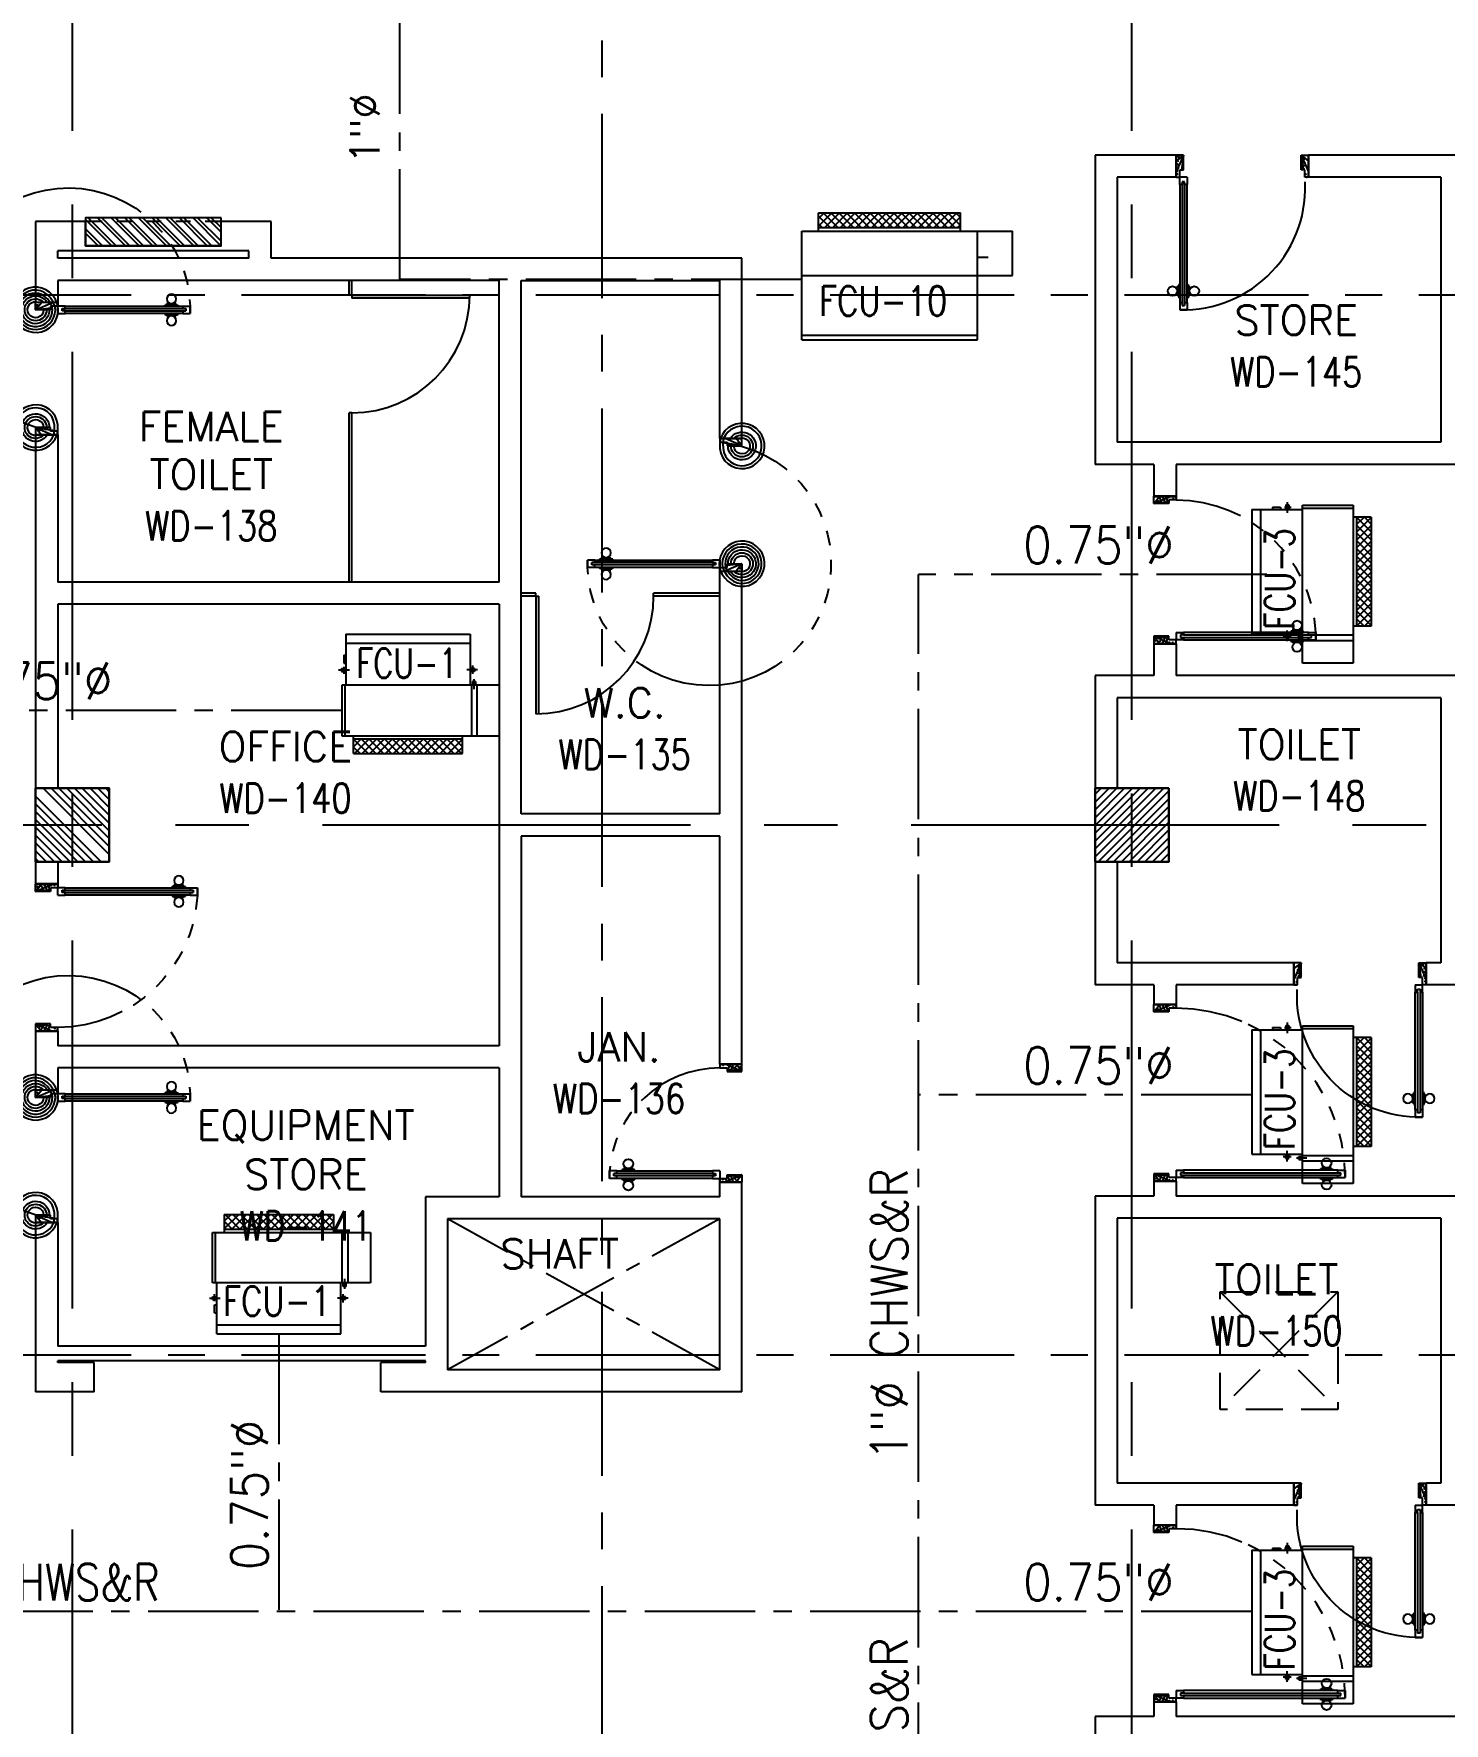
# Model space of a CAD drawing. Extents: x 417866242 to 417866469, y 43498047 to 43498124.
# Drawn here: x 417866443.7 to 417866453.28, y 43498091.91 to 43498103.38 of the extents above; entities that cross this region are included whole.
import ezdxf
from ezdxf.enums import TextEntityAlignment as Align

# ---------------------------------------------------------------- set-up
doc = ezdxf.new("R2010")
doc.units = 0
doc.header["$MEASUREMENT"] = 0
for name, pattern in [('CENTER', [2, 1.25, -0.25, 0.25, -0.25]), ('CENTER2', [1.125, 0.75, -0.125, 0.125, -0.125]), ('CENTERX2', [4, 2.5, -0.5, 0.5, -0.5]), ('HIDDEN', [0.375, 0.25, -0.125])]:
    doc.linetypes.add(name, pattern=pattern)
doc.layers.get('0').update_dxf_attribs({"linetype": 'CONTINUOUS'})
for name, color, linetype in [('AC-CH', 6, 'CENTER2'), ('AC-CHT', 2, 'CONTINUOUS'), ('AXES', 11, 'CENTERX2'), ('AXES1', 11, 'CENTER'), ('COL', 3, 'CONTINUOUS'), ('DOOR', 11, 'CONTINUOUS'), ('FCU', 6, 'CONTINUOUS'), ('FHC', 11, 'CONTINUOUS'), ('HAT', 11, 'CONTINUOUS'), ('M-TEXT', 2, 'CONTINUOUS'), ('PART', 11, 'CONTINUOUS'), ('RM-NAME', 11, 'CONTINUOUS'), ('RM-NO', 11, 'CONTINUOUS'), ('SHAFT', 11, 'CONTINUOUS'), ('WALL', 11, 'CONTINUOUS')]:
    doc.layers.add(name, color=color, linetype=linetype)
doc.styles.add('KHRS2', font='ROMANS.shx', dxfattribs={"height": 200})
doc.styles.add('ROMANS', font='ROMANS.shx', dxfattribs={"width": 0.6})

# ---------------------------------------------------------------- blocks, each defined once
blk = doc.blocks.new('DOOR90')
at = {"layer": 'DOOR', "color": 7, "linetype": 'ByBlock'}
for p, q in [((-150, 0), (0, 0)), ((-150, 0), (-150, -25)), ((0, -50), (-114, 0)), ((0, -50), (-40, 0)), ((0, -50), (0, 0)), ((-1000, -25), (-1050, -25)), ((-1050, -75), (-1050, -25)), ((-1050, -25), (-1050, -75)), ((-1000, -75), (-1050, -75)), ((-1000, -42), (-1020, -42)), ((-1020, -42), (-1020, -58)), ((-1000, -58), (-1020, -58)), ((-1000, -25), (-1000, -42)), ((-1000, -58), (-1000, -75)), ((-878, -18), (-968, -18)), ((-968, -25), (-968, -18)), ((-968, -75), (-968, -82)), ((-878, -82), (-968, -82)), ((-955, -9), (-890, -9)), ((-955, -18), (-955, -9)), ((-955, -18), (-890, -18)), ((-955, -82), (-890, -82)), ((-955, -82), (-955, -91)), ((-955, -91), (-890, -91)), ((-890, -18), (-890, -9)), ((-890, -82), (-890, -91)), ((-878, -25), (-878, -18)), ((-878, -75), (-878, -82)), ((-200, -25), (-150, -25)), ((-200, -42), (-200, -25)), ((-180, -42), (-200, -42)), ((-200, -58), (-180, -58)), ((-200, -75), (-200, -58)), ((-150, -75), (-200, -75)), ((-180, -58), (-180, -42)), ((-150, -25), (-100, -25)), ((-150, -75), (-150, -25)), ((-100, -25), (-100, -50)), ((0, -50), (-100, -37)), ((-100, -50), (0, -50)), ((-150, -875), (-100, -875)), ((-150, -900), (-150, -875)), ((-150, -900), (0, -900)), ((0, -900), (-150, -900)), ((0, -850), (-114, -900)), ((-100, -875), (-100, -850)), ((0, -850), (-100, -863)), ((-100, -850), (0, -850)), ((0, -850), (-40, -900)), ((0, -850), (0, -900))]:
    blk.add_line(p, q, dxfattribs=at)
at = {"layer": 'DOOR', "linetype": 'ByBlock'}
for p, q in [((-200, -25), (-1000, -25)), ((-200, -42), (-1000, -42)), ((-200, -58), (-1000, -58)), ((-1000, -75), (-200, -75))]:
    blk.add_line(p, q, dxfattribs=at)
at = {"layer": 'DOOR', "color": 7, "linetype": 'ByBlock'}
for centre in [(-923, 24), (-923, -124)]:
    blk.add_circle(centre, 32.4, dxfattribs=at)
for centre, radius, start, end in [((0, -50), 154, 161.1053, 166.2858), ((0, -50), 94.4, 148.0182, 180), ((0, -50), 134, 158.1598, 169.28), ((0, -50), 114, 154.0838, 167.3774), ((0, -50), 74.4, 137.7764, 180), ((0, -50), 54.4, 113.2074, 180), ((0, -50), 34.4, 90, 180), ((0, -50), 14.4, 90, 180), ((0, -850), 154, 193.7142, 198.8947), ((0, -850), 134, 190.72, 201.8402), ((0, -850), 94.4, 180, 211.9818), ((0, -850), 74.4, 180, 222.2236), ((0, -850), 54.4, 180, 246.7926), ((0, -850), 34.4, 180, 270), ((0, -850), 14.4, 180, 270)]:
    blk.add_arc(centre, radius, start, end, dxfattribs=at)
at = {"layer": 'DOOR', "linetype": 'HIDDEN', "ltscale": 0.5}
blk.add_arc((-222, -50), 828, 178.2701, 275.003, dxfattribs=at)
blk = doc.blocks.new('DOOR-10')
at = {"layer": 'DOOR', "color": 0, "linetype": 'ByBlock'}
for p, q in [((-26, 1100), (-76, 1100)), ((-76, 1100), (-26, 1100)), ((-76, 1050), (-76, 1100)), ((-59, 1050), (-76, 1050)), ((-43, 1070), (-59, 1070)), ((-59, 1050), (-59, 1070)), ((-43, 1050), (-43, 1070)), ((-26, 1050), (-43, 1050)), ((-26, 1050), (-26, 1100)), ((-83, 1005), (-92, 1005)), ((-92, 1005), (-92, 940)), ((-83, 940), (-92, 940)), ((-76, 1018), (-83, 1018)), ((-83, 928), (-83, 1018)), ((-83, 1005), (-83, 940)), ((-76, 928), (-83, 928)), ((-26, 1018), (-18, 1018)), ((-26, 928), (-18, 928)), ((-18, 928), (-18, 1018)), ((-18, 1005), (-9, 1005)), ((-18, 1005), (-18, 940)), ((-18, 940), (-9, 940)), ((-9, 1005), (-9, 940)), ((-1001, 0), (-1001, 150)), ((-1001, 150), (-976, 150)), ((-1001, 150), (-1001, 0)), ((-976, 150), (-976, 100)), ((-76, 200), (-59, 200)), ((-76, 150), (-76, 200)), ((-76, 150), (-26, 150)), ((-59, 200), (-59, 180)), ((-59, 180), (-43, 180)), ((-43, 200), (-26, 200)), ((-43, 180), (-43, 200)), ((-26, 200), (-26, 150)), ((-1, 150), (-26, 150)), ((-26, 150), (-26, 100)), ((-951, 0), (-1001, 0)), ((-976, 100), (-951, 100)), ((-951, 100), (-951, 0)), ((-51, 100), (-51, 0)), ((-26, 100), (-51, 100)), ((-51, 0), (-1, 0))]:
    blk.add_line(p, q, dxfattribs=at)
at = {"layer": 'DOOR', "linetype": 'ByBlock'}
for p, q in [((-76, 1050), (-76, 200)), ((-59, 200), (-59, 1050)), ((-43, 200), (-43, 1050)), ((-26, 200), (-26, 1050))]:
    blk.add_line(p, q, dxfattribs=at)
at = {"layer": 'DOOR', "color": 9, "linetype": 'ByBlock'}
for p, q in [((-1, 0), (-1, 150)), ((-951, 0), (-1001, 114)), ((-951, 0), (-1001, 40)), ((-951, 0), (-964, 100)), ((-51, 0), (-1, 114)), ((-51, 0), (-37, 100)), ((-51, 0), (-1, 40))]:
    blk.add_line(p, q, dxfattribs=at)
at = {"layer": 'DOOR', "color": 0, "linetype": 'ByBlock'}
for centre in [(-124, 973), (23, 973)]:
    blk.add_circle(centre, 32.4, dxfattribs=at)
at = {"layer": 'DOOR', "linetype": 'HIDDEN', "ltscale": 0.5}
blk.add_arc((-23, 149), 952, 93.1482, 179.9482, dxfattribs=at)
at = {"layer": 'DOOR', "color": 9, "linetype": 'ByBlock'}
for centre, radius, start, end in [((-951, 0), 154, 103.7142, 108.8947), ((-951, 0), 134, 100.72, 111.8402), ((-51, 0), 134, 68.1598, 79.28), ((-51, 0), 154, 71.1053, 76.2858), ((-951, 0), 94.4, 90, 121.9818), ((-951, 0), 74.4, 90, 132.2236), ((-951, 0), 54.4, 90, 156.7926), ((-951, 0), 34.4, 90, 180), ((-951, 0), 14.4, 90, 180), ((-51, 0), 94.4, 58.0182, 90), ((-51, 0), 74.4, 47.7764, 90), ((-51, 0), 54.4, 23.2074, 90), ((-51, 0), 34.4, 0, 90), ((-51, 0), 14.4, 0, 90), ((-51, 0), 114, 64.0838, 77.3774)]:
    blk.add_arc(centre, radius, start, end, dxfattribs=at)
blk = doc.blocks.new('*X92')
at = {"color": 0}
for p, q in [((245929, 162720), (246399, 163190)), ((245929, 162773), (246345, 163190)), ((245929, 162826), (246292, 163190)), ((245929, 162879), (246239, 163190)), ((245929, 162932), (246186, 163190)), ((245929, 162985), (246133, 163190)), ((245929, 163038), (246080, 163190)), ((245929, 163091), (246027, 163190)), ((245929, 163144), (245974, 163190)), ((245952, 162690), (246429, 163167)), ((246005, 162690), (246429, 163114)), ((246058, 162690), (246429, 163061)), ((246111, 162690), (246429, 163008)), ((246164, 162690), (246429, 162955)), ((246217, 162690), (246429, 162902)), ((246270, 162690), (246429, 162849)), ((246323, 162690), (246429, 162796)), ((246376, 162690), (246429, 162742))]:
    blk.add_line(p, q, dxfattribs=at)
blk = doc.blocks.new('COL50')
at = {"layer": 'COL'}
blk.add_lwpolyline([(-250, 250), (-250, -250), (250, -250), (250, 250)], close=True, dxfattribs=at)
blk = doc.blocks.new('DOOR100')
at = {"layer": 'DOOR', "color": 7, "linetype": 'ByBlock'}
for p, q in [((-75, 1250), (-75, 1300)), ((-75, 1300), (-25, 1300)), ((-25, 1300), (-75, 1300)), ((-58, 1250), (-58, 1270)), ((-42, 1270), (-58, 1270)), ((-42, 1250), (-42, 1270)), ((-25, 1250), (-25, 1300)), ((-91, 1205), (-91, 1140)), ((-82, 1205), (-91, 1205)), ((-82, 1128), (-82, 1218)), ((-75, 1218), (-82, 1218)), ((-82, 1205), (-82, 1140)), ((-58, 1250), (-75, 1250)), ((-25, 1250), (-42, 1250)), ((-25, 1218), (-18, 1218)), ((-18, 1128), (-18, 1218)), ((-18, 1205), (-18, 1140)), ((-18, 1205), (-9, 1205)), ((-9, 1205), (-9, 1140)), ((-82, 1140), (-91, 1140)), ((-75, 1128), (-82, 1128)), ((-25, 1128), (-18, 1128)), ((-18, 1140), (-9, 1140)), ((-1200, 0), (-1200, 150)), ((-1200, 150), (-1175, 150)), ((-1200, 150), (-1200, 0)), ((-1175, 150), (-1175, 100)), ((-75, 200), (-58, 200)), ((-75, 150), (-75, 200)), ((-75, 150), (-25, 150)), ((-58, 200), (-58, 180)), ((-58, 180), (-42, 180)), ((-42, 200), (-25, 200)), ((-42, 180), (-42, 200)), ((-25, 200), (-25, 150)), ((0, 150), (-25, 150)), ((-25, 150), (-25, 100)), ((0, 0), (0, 150)), ((0, 150), (0, 0)), ((-1150, 0), (-1200, 114)), ((-1150, 0), (-1200, 40)), ((-1150, 0), (-1200, 0)), ((-1175, 100), (-1150, 100)), ((-1150, 0), (-1163, 100)), ((-1150, 100), (-1150, 0)), ((-50, 0), (0, 114)), ((-50, 100), (-50, 0)), ((-50, 0), (-37, 100)), ((-25, 100), (-50, 100)), ((-50, 0), (0, 40)), ((-50, 0), (0, 0))]:
    blk.add_line(p, q, dxfattribs=at)
at = {"layer": 'DOOR', "linetype": 'ByBlock'}
for p, q in [((-75, 1250), (-75, 200)), ((-58, 200), (-58, 1250)), ((-42, 200), (-42, 1250)), ((-25, 200), (-25, 1250))]:
    blk.add_line(p, q, dxfattribs=at)
at = {"layer": 'DOOR', "color": 7, "linetype": 'ByBlock'}
for centre in [(-124, 1173), (24, 1173)]:
    blk.add_circle(centre, 32.4, dxfattribs=at)
at = {"layer": 'DOOR', "linetype": 'HIDDEN', "ltscale": 0.5}
blk.add_arc((-25, 150), 1150, 90, 180, dxfattribs=at)
at = {"layer": 'DOOR', "color": 7, "linetype": 'ByBlock'}
for centre, radius, start, end in [((-1150, 0), 154, 103.7142, 108.8947), ((-1150, 0), 134, 100.72, 111.8402), ((-50, 0), 134, 68.1598, 79.28), ((-50, 0), 154, 71.1053, 76.2858), ((-1150, 0), 94.4, 90, 121.9818), ((-1150, 0), 74.4, 90, 132.2236), ((-1150, 0), 54.4, 90, 156.7926), ((-1150, 0), 34.4, 90, 180), ((-1150, 0), 14.4, 90, 180), ((-50, 0), 94.4, 58.0182, 90), ((-50, 0), 74.4, 47.7764, 90), ((-50, 0), 54.4, 23.2074, 90), ((-50, 0), 34.4, 0, 90), ((-50, 0), 14.4, 0, 90), ((-50, 0), 114, 64.0838, 77.3774)]:
    blk.add_arc(centre, radius, start, end, dxfattribs=at)
blk = doc.blocks.new('*X90')
at = {"color": 0}
for p, q in [((235129, 162738), (235580, 163190)), ((235129, 162792), (235527, 163190)), ((235129, 162845), (235474, 163190)), ((235129, 162898), (235421, 163190)), ((235129, 162951), (235368, 163190)), ((235129, 163004), (235315, 163190)), ((235129, 163057), (235262, 163190)), ((235129, 163110), (235209, 163190)), ((235129, 163163), (235156, 163190)), ((235186, 162690), (235629, 163132)), ((235239, 162690), (235629, 163079)), ((235292, 162690), (235629, 163026)), ((235345, 162690), (235629, 162973)), ((235398, 162690), (235629, 162920)), ((235451, 162690), (235629, 162867)), ((235504, 162690), (235629, 162814)), ((235557, 162690), (235629, 162761)), ((235610, 162690), (235629, 162708))]:
    blk.add_line(p, q, dxfattribs=at)
blk = doc.blocks.new('DOOR80')
at = {"layer": 'DOOR', "color": 7, "linetype": 'ByBlock'}
for p, q in [((-150, 800), (0, 800)), ((-150, 800), (-150, 775)), ((0, 800), (-150, 800)), ((-150, 775), (-100, 775)), ((0, 750), (-114, 800)), ((-100, 775), (-100, 750)), ((0, 750), (-100, 763)), ((-100, 750), (0, 750)), ((0, 750), (-40, 800)), ((0, 750), (0, 800)), ((-850, 75), (-900, 75)), ((-900, 75), (-900, 25)), ((-900, 25), (-900, 75)), ((-850, 25), (-900, 25)), ((-850, 58), (-870, 58)), ((-870, 42), (-870, 58)), ((-850, 42), (-870, 42)), ((-850, 58), (-850, 75)), ((-850, 25), (-850, 42)), ((-727, 82), (-817, 82)), ((-817, 75), (-817, 82)), ((-817, 25), (-817, 18)), ((-727, 18), (-817, 18)), ((-805, 91), (-740, 91)), ((-805, 82), (-805, 91)), ((-805, 82), (-740, 82)), ((-805, 18), (-740, 18)), ((-805, 18), (-805, 9)), ((-805, 9), (-740, 9)), ((-740, 82), (-740, 91)), ((-740, 18), (-740, 9)), ((-727, 75), (-727, 82)), ((-727, 25), (-727, 18)), ((-150, 75), (-200, 75)), ((-200, 75), (-200, 58)), ((-200, 58), (-180, 58)), ((-180, 42), (-200, 42)), ((-200, 42), (-200, 25)), ((-200, 25), (-150, 25)), ((-180, 58), (-180, 42)), ((-150, 75), (-150, 25)), ((-150, 25), (-100, 25)), ((-150, 0), (-150, 25)), ((0, 0), (-150, 0)), ((0, 50), (-114, 0)), ((-100, 25), (-100, 50)), ((0, 50), (-100, 37)), ((-100, 50), (0, 50)), ((0, 50), (-40, 0)), ((0, 50), (0, 0))]:
    blk.add_line(p, q, dxfattribs=at)
at = {"layer": 'DOOR', "linetype": 'ByBlock'}
for p, q in [((-850, 75), (-200, 75)), ((-200, 58), (-850, 58)), ((-200, 42), (-850, 42)), ((-200, 25), (-850, 25))]:
    blk.add_line(p, q, dxfattribs=at)
at = {"layer": 'DOOR', "color": 7, "linetype": 'ByBlock'}
for centre in [(-772, 124), (-772, -24)]:
    blk.add_circle(centre, 32.4, dxfattribs=at)
at = {"layer": 'DOOR', "linetype": 'HIDDEN', "ltscale": 0.5}
blk.add_arc((-149, 23), 752, 90.0695, 176.0204, dxfattribs=at)
at = {"layer": 'DOOR', "color": 7, "linetype": 'ByBlock'}
for centre, radius, start, end in [((0, 750), 154, 161.1053, 166.2858), ((0, 750), 134, 158.1598, 169.28), ((0, 750), 94.4, 148.0182, 180), ((0, 750), 74.4, 137.7764, 180), ((0, 750), 54.4, 113.2074, 180), ((0, 750), 34.4, 90, 180), ((0, 750), 14.4, 90, 180), ((0, 50), 154, 193.7142, 198.8947), ((0, 50), 134, 190.72, 201.8402), ((0, 50), 114, 192.6226, 205.9162), ((0, 50), 94.4, 180, 211.9818), ((0, 50), 74.4, 180, 222.2236), ((0, 50), 54.4, 180, 246.7926), ((0, 50), 34.4, 180, 270), ((0, 50), 14.4, 180, 270)]:
    blk.add_arc(centre, radius, start, end, dxfattribs=at)
blk = doc.blocks.new('*X31')
at = {"color": 0}
for p, q in [((-750, 2538), (-672, 2616)), ((-750, 2591), (-725, 2616)), ((-660, 2516), (-750, 2606)), ((-713, 2516), (-750, 2553)), ((-719, 2516), (-619, 2616)), ((-607, 2516), (-707, 2616)), ((-666, 2516), (-566, 2616)), ((-554, 2516), (-654, 2616)), ((-613, 2516), (-513, 2616)), ((-501, 2516), (-601, 2616)), ((-560, 2516), (-460, 2616)), ((-448, 2516), (-548, 2616)), ((-507, 2516), (-407, 2616)), ((-394, 2516), (-494, 2616)), ((-454, 2516), (-354, 2616)), ((-341, 2516), (-441, 2616)), ((-401, 2516), (-301, 2616)), ((-288, 2516), (-388, 2616)), ((-348, 2516), (-248, 2616)), ((-235, 2516), (-335, 2616)), ((-295, 2516), (-195, 2616)), ((-182, 2516), (-282, 2616)), ((-242, 2516), (-142, 2616)), ((-129, 2516), (-229, 2616)), ((-189, 2516), (-89, 2616)), ((-76, 2516), (-176, 2616)), ((-136, 2516), (-36, 2616)), ((-23, 2516), (-123, 2616)), ((-83, 2516), (17, 2616)), ((30, 2516), (-70, 2616)), ((-30, 2516), (70, 2616)), ((83, 2516), (-17, 2616)), ((23, 2516), (123, 2616)), ((136, 2516), (36, 2616)), ((76, 2516), (176, 2616)), ((189, 2516), (89, 2616)), ((129, 2516), (215, 2601)), ((215, 2543), (142, 2616)), ((182, 2516), (215, 2548)), ((215, 2596), (195, 2616))]:
    blk.add_line(p, q, dxfattribs=at)
blk = doc.blocks.new('WAP16')
at = {"color": 6}
for p, q in [((-597, 0), (-597, -737)), ((-597, 0), (597, 0)), ((597, 0), (597, -737)), ((-597, -437), (597, -437)), ((-597, -737), (597, -737))]:
    blk.add_line(p, q, dxfattribs=at)
at = {"color": 3}
for p, q in [((-597, -32), (597, -32)), ((597, -437), (835, -437)), ((835, -437), (835, -737)), ((597, -562), (670, -562)), ((-482, -737), (-482, -862)), ((-482, -762), (482, -762)), ((482, -737), (482, -862)), ((597, -737), (835, -737)), ((-482, -862), (482, -862))]:
    blk.add_line(p, q, dxfattribs=at)
at = {"color": 11}
blk.add_blockref('*X31', (268, -3378), dxfattribs=at)
blk = doc.blocks.new('*X29')
at = {"color": 0}
for p, q in [((16890, -2467), (16943, -2414)), ((16890, -2520), (16990, -2420)), ((16990, -2565), (16890, -2465)), ((16890, -2573), (16990, -2473)), ((16990, -2619), (16890, -2519)), ((16990, -2512), (16892, -2414)), ((16990, -2459), (16945, -2414)), ((16890, -2626), (16990, -2526)), ((16990, -2672), (16890, -2572)), ((16890, -2679), (16990, -2579)), ((16990, -2725), (16890, -2625)), ((16890, -2732), (16990, -2632)), ((16990, -2778), (16890, -2678)), ((16890, -2785), (16990, -2685)), ((16990, -2831), (16890, -2731)), ((16890, -2838), (16990, -2738)), ((16990, -2884), (16890, -2784)), ((16890, -2891), (16990, -2791)), ((16990, -2937), (16890, -2837)), ((16890, -2944), (16990, -2844)), ((16990, -2990), (16890, -2890)), ((16890, -2997), (16990, -2897)), ((16990, -3043), (16890, -2943)), ((16890, -3050), (16990, -2950)), ((16990, -3096), (16890, -2996)), ((16890, -3103), (16990, -3003)), ((16990, -3149), (16890, -3049)), ((16892, -3155), (16990, -3056)), ((16944, -3155), (16890, -3102)), ((16945, -3155), (16990, -3109))]:
    blk.add_line(p, q, dxfattribs=at)
blk = doc.blocks.new('WHE06')
at = {"color": 3}
for p, q in [((689, 622), (346, 622)), ((346, 622), (346, 469)), ((689, 469), (689, 622)), ((242, 472), (242, 399)), ((60, -422), (60, 422)), ((212, 437), (269, 437)), ((232, 452), (232, 422)), ((232, 452), (252, 452)), ((252, 452), (252, 422)), ((305, 448), (373, 448)), ((321, 458), (321, 438)), ((321, 458), (346, 458)), ((321, 438), (346, 438)), ((346, 430), (689, 430)), ((811, 371), (689, 371)), ((711, -371), (711, 371)), ((811, -371), (811, 371)), ((142, -437), (142, -422)), ((142, -437), (197, -437)), ((197, -437), (197, -422)), ((221, -437), (269, -437)), ((232, -452), (232, -422)), ((232, -452), (252, -452)), ((242, -472), (242, -399)), ((252, -452), (252, -422)), ((346, -430), (689, -430)), ((811, -371), (689, -371))]:
    blk.add_line(p, q, dxfattribs=at)
at = {"color": 6}
for p, q in [((346, 469), (346, -451)), ((689, 469), (346, 469)), ((689, -451), (689, 469)), ((0, -422), (0, 422)), ((0, 422), (346, 422)), ((0, -422), (346, -422)), ((346, -451), (689, -451))]:
    blk.add_line(p, q, dxfattribs=at)
at = {"color": 11}
blk.add_blockref('*X29', (-16179, 2784), dxfattribs=at)
blk = doc.blocks.new('*X112')
at = {"color": 0}
for p, q in [((16890, -2467), (16943, -2414)), ((16890, -2520), (16990, -2420)), ((16990, -2565), (16890, -2465)), ((16890, -2573), (16990, -2473)), ((16990, -2619), (16890, -2519)), ((16990, -2512), (16892, -2414)), ((16990, -2459), (16945, -2414)), ((16890, -2626), (16990, -2526)), ((16990, -2672), (16890, -2572)), ((16890, -2679), (16990, -2579)), ((16990, -2725), (16890, -2625)), ((16890, -2732), (16990, -2632)), ((16990, -2778), (16890, -2678)), ((16890, -2785), (16990, -2685)), ((16990, -2831), (16890, -2731)), ((16890, -2838), (16990, -2738)), ((16990, -2884), (16890, -2784)), ((16890, -2891), (16990, -2791)), ((16990, -2937), (16890, -2837)), ((16890, -2944), (16990, -2844)), ((16990, -2990), (16890, -2890)), ((16890, -2997), (16990, -2897)), ((16990, -3043), (16890, -2943)), ((16890, -3050), (16990, -2950)), ((16990, -3096), (16890, -2996)), ((16890, -3103), (16990, -3003)), ((16990, -3149), (16890, -3049)), ((16892, -3155), (16990, -3056)), ((16944, -3155), (16890, -3102)), ((16945, -3155), (16990, -3109))]:
    blk.add_line(p, q, dxfattribs=at)
blk = doc.blocks.new('RM1')
at = {"layer": 'RM-NAME', "style": 'ROMANS'}
for tag, p in [('ROOMNAME1', (0, 324)), ('ROOMNAME2', (0, 0))]:
    blk.add_attdef(tag, text='', height=200, dxfattribs=at).set_placement(p, align=Align.MIDDLE)

msp = doc.modelspace()

# ---------------------------------------------------------------- hatches: boundary and pattern name
at = {"layer": 'FHC', "linetype": 'ByBlock', "ltscale": 0.3}
h = msp.add_hatch(dxfattribs=at)
h.set_pattern_fill('ANSI32', color=11, scale=0.175, style=0)
h.set_pattern_definition([(135, (417866677.1672, 43498070.89278), (0.046403883, 0.046403883), []), (135, (417866677.13626, 43498070.89278), (0.046403883, 0.046403883), [])])
h.paths.add_polyline_path([(417866444.051, 43498101.944), (417866444.051, 43498102.134), (417866444.971, 43498102.134), (417866444.971, 43498101.944)])
h.paths.add_polyline_path([(417866445.184, 43498101.523), (417866445.184, 43498101.943), (417866444.921, 43498101.943), (417866444.921, 43498101.523)], flags=9)

# ---------------------------------------------------------------- linework, layer by layer
at = {"layer": 'AC-CH'}
for p, q in [((417866446.185, 43498101.714), (417866446.185, 43498103.759)), ((417866448.917, 43498101.714), (417866446.185, 43498101.714)), ((417866452.079, 43498099.711), (417866449.711, 43498099.711)), ((417866449.711, 43498085.673), (417866449.711, 43498099.711)), ((417866445.791, 43498098.788), (417866441.889, 43498098.788)), ((417866451.975, 43498096.176), (417866449.711, 43498096.176)), ((417866445.364, 43498094.553), (417866445.364, 43498092.666)), ((417866451.975, 43498092.666), (417866441.889, 43498092.666))]:
    msp.add_line(p, q, dxfattribs=at)
at = {"layer": 'AXES'}
for p, q in [((417866443.961, 43498046.724), (417866443.961, 43498123.537)), ((417866451.161, 43498046.724), (417866451.161, 43498123.537)), ((417866468.161, 43498098.009), (417866400.121, 43498098.009))]:
    msp.add_line(p, q, dxfattribs=at)
at = {"layer": 'AXES1'}
for p, q in [((417866447.561, 43498053.589), (417866447.561, 43498112.409)), ((417866458.361, 43498101.609), (417866400.121, 43498101.609)), ((417866458.361, 43498094.409), (417866400.121, 43498094.409))]:
    msp.add_line(p, q, dxfattribs=at)
at = {"layer": 'FCU', "color": 6}
for p, q in [((417866451.975, 43498100.153), (417866451.975, 43498099.308)), ((417866451.975, 43498100.153), (417866452.321, 43498100.153)), ((417866452.321, 43498099.261), (417866452.321, 43498100.181)), ((417866452.321, 43498100.181), (417866452.664, 43498100.181)), ((417866452.664, 43498100.181), (417866452.664, 43498099.261)), ((417866451.975, 43498099.308), (417866452.321, 43498099.308)), ((417866452.664, 43498099.261), (417866452.321, 43498099.261)), ((417866451.975, 43498096.618), (417866451.975, 43498095.773)), ((417866451.975, 43498096.618), (417866452.321, 43498096.618)), ((417866452.321, 43498095.726), (417866452.321, 43498096.646)), ((417866452.321, 43498096.646), (417866452.664, 43498096.646)), ((417866452.664, 43498096.646), (417866452.664, 43498095.726)), ((417866451.975, 43498095.773), (417866452.321, 43498095.773)), ((417866452.664, 43498095.726), (417866452.321, 43498095.726)), ((417866451.975, 43498093.083), (417866451.975, 43498092.238)), ((417866451.975, 43498093.083), (417866452.321, 43498093.083)), ((417866452.321, 43498092.191), (417866452.321, 43498093.111)), ((417866452.321, 43498093.111), (417866452.664, 43498093.111)), ((417866452.664, 43498093.111), (417866452.664, 43498092.191)), ((417866451.975, 43498092.238), (417866452.321, 43498092.238)), ((417866452.664, 43498092.191), (417866452.321, 43498092.191))]:
    msp.add_line(p, q, dxfattribs=at)
at = {"layer": 'FCU', "color": 3}
for p, q in [((417866452.036, 43498100.153), (417866452.036, 43498099.308)), ((417866452.117, 43498100.168), (417866452.117, 43498100.153)), ((417866452.117, 43498100.168), (417866452.172, 43498100.168)), ((417866452.172, 43498100.168), (417866452.172, 43498100.153)), ((417866452.197, 43498100.168), (417866452.244, 43498100.168)), ((417866452.207, 43498100.183), (417866452.227, 43498100.183)), ((417866452.207, 43498100.183), (417866452.207, 43498100.153)), ((417866452.217, 43498100.203), (417866452.217, 43498100.13)), ((417866452.227, 43498100.183), (417866452.227, 43498100.153)), ((417866452.321, 43498100.161), (417866452.664, 43498100.161)), ((417866452.787, 43498100.101), (417866452.664, 43498100.101)), ((417866452.687, 43498100.101), (417866452.687, 43498099.36)), ((417866452.787, 43498100.101), (417866452.787, 43498099.36)), ((417866452.217, 43498099.258), (417866452.217, 43498099.331)), ((417866452.787, 43498099.36), (417866452.664, 43498099.36)), ((417866452.188, 43498099.293), (417866452.244, 43498099.293)), ((417866452.207, 43498099.278), (417866452.207, 43498099.308)), ((417866452.207, 43498099.278), (417866452.227, 43498099.278)), ((417866452.227, 43498099.278), (417866452.227, 43498099.308)), ((417866452.28, 43498099.283), (417866452.349, 43498099.283)), ((417866452.296, 43498099.273), (417866452.296, 43498099.293)), ((417866452.296, 43498099.293), (417866452.321, 43498099.293)), ((417866452.296, 43498099.273), (417866452.321, 43498099.273)), ((417866452.321, 43498099.3), (417866452.664, 43498099.3)), ((417866452.321, 43498099.109), (417866452.321, 43498099.261)), ((417866452.664, 43498099.261), (417866452.664, 43498099.109)), ((417866452.664, 43498099.109), (417866452.321, 43498099.109)), ((417866452.036, 43498096.618), (417866452.036, 43498095.773)), ((417866452.117, 43498096.633), (417866452.117, 43498096.618)), ((417866452.117, 43498096.633), (417866452.172, 43498096.633)), ((417866452.172, 43498096.633), (417866452.172, 43498096.618)), ((417866452.197, 43498096.633), (417866452.244, 43498096.633)), ((417866452.207, 43498096.648), (417866452.227, 43498096.648)), ((417866452.207, 43498096.648), (417866452.207, 43498096.618)), ((417866452.217, 43498096.668), (417866452.217, 43498096.595)), ((417866452.227, 43498096.648), (417866452.227, 43498096.618)), ((417866452.321, 43498096.626), (417866452.664, 43498096.626)), ((417866452.787, 43498096.566), (417866452.664, 43498096.566)), ((417866452.687, 43498096.566), (417866452.687, 43498095.825)), ((417866452.787, 43498096.566), (417866452.787, 43498095.825)), ((417866452.207, 43498095.743), (417866452.207, 43498095.773)), ((417866452.217, 43498095.723), (417866452.217, 43498095.796)), ((417866452.227, 43498095.743), (417866452.227, 43498095.773)), ((417866452.787, 43498095.825), (417866452.664, 43498095.825)), ((417866452.188, 43498095.758), (417866452.244, 43498095.758)), ((417866452.207, 43498095.743), (417866452.227, 43498095.743)), ((417866452.28, 43498095.748), (417866452.349, 43498095.748)), ((417866452.296, 43498095.738), (417866452.296, 43498095.758)), ((417866452.296, 43498095.758), (417866452.321, 43498095.758)), ((417866452.296, 43498095.738), (417866452.321, 43498095.738)), ((417866452.321, 43498095.765), (417866452.664, 43498095.765)), ((417866452.321, 43498095.574), (417866452.321, 43498095.726)), ((417866452.664, 43498095.726), (417866452.664, 43498095.574)), ((417866452.664, 43498095.574), (417866452.321, 43498095.574)), ((417866452.217, 43498093.133), (417866452.217, 43498093.06)), ((417866452.036, 43498093.083), (417866452.036, 43498092.238)), ((417866452.117, 43498093.098), (417866452.117, 43498093.083)), ((417866452.117, 43498093.098), (417866452.172, 43498093.098)), ((417866452.172, 43498093.098), (417866452.172, 43498093.083)), ((417866452.197, 43498093.098), (417866452.244, 43498093.098)), ((417866452.207, 43498093.113), (417866452.227, 43498093.113)), ((417866452.207, 43498093.113), (417866452.207, 43498093.083)), ((417866452.227, 43498093.113), (417866452.227, 43498093.083)), ((417866452.321, 43498093.091), (417866452.664, 43498093.091)), ((417866452.787, 43498093.031), (417866452.664, 43498093.031)), ((417866452.687, 43498093.031), (417866452.687, 43498092.29)), ((417866452.787, 43498093.031), (417866452.787, 43498092.29)), ((417866452.188, 43498092.223), (417866452.244, 43498092.223)), ((417866452.207, 43498092.208), (417866452.207, 43498092.238)), ((417866452.217, 43498092.188), (417866452.217, 43498092.261)), ((417866452.227, 43498092.208), (417866452.227, 43498092.238)), ((417866452.28, 43498092.213), (417866452.349, 43498092.213)), ((417866452.296, 43498092.203), (417866452.296, 43498092.223)), ((417866452.296, 43498092.223), (417866452.321, 43498092.223)), ((417866452.321, 43498092.23), (417866452.664, 43498092.23)), ((417866452.787, 43498092.29), (417866452.664, 43498092.29)), ((417866452.207, 43498092.208), (417866452.227, 43498092.208)), ((417866452.296, 43498092.203), (417866452.321, 43498092.203)), ((417866452.321, 43498092.039), (417866452.321, 43498092.191)), ((417866452.664, 43498092.191), (417866452.664, 43498092.039)), ((417866452.664, 43498092.039), (417866452.321, 43498092.039))]:
    msp.add_line(p, q, dxfattribs=at)
at = {"layer": 'FHC', "linetype": 'ByBlock', "ltscale": 0.3}
msp.add_lwpolyline([(417866444.971, 43498102.134), (417866444.051, 43498102.134), (417866444.051, 43498101.944), (417866444.971, 43498101.944)], close=True, dxfattribs=at)
at = {"layer": 'PART', "linetype": 'ByBlock'}
for p, q in [((417866445.841, 43498101.609), (417866445.841, 43498101.709)), ((417866445.861, 43498101.609), (417866445.861, 43498101.709)), ((417866445.861, 43498101.609), (417866445.841, 43498101.609)), ((417866445.861, 43498101.609), (417866446.661, 43498101.609)), ((417866445.861, 43498101.609), (417866445.861, 43498101.589)), ((417866446.661, 43498101.589), (417866445.861, 43498101.589)), ((417866445.841, 43498099.659), (417866445.841, 43498100.809)), ((417866445.861, 43498100.809), (417866445.841, 43498100.809)), ((417866445.861, 43498100.809), (417866445.841, 43498100.809)), ((417866445.861, 43498099.659), (417866445.861, 43498100.809)), ((417866447.111, 43498099.584), (417866447.011, 43498099.584)), ((417866447.111, 43498099.564), (417866447.011, 43498099.564)), ((417866447.111, 43498099.564), (417866447.111, 43498099.584)), ((417866447.111, 43498099.564), (417866447.111, 43498099.584)), ((417866447.111, 43498099.564), (417866447.131, 43498099.564)), ((417866447.111, 43498099.564), (417866447.111, 43498098.764)), ((417866447.131, 43498098.764), (417866447.131, 43498099.564)), ((417866448.361, 43498099.584), (417866447.911, 43498099.584)), ((417866447.911, 43498099.564), (417866447.911, 43498099.584)), ((417866447.911, 43498099.564), (417866447.911, 43498099.584)), ((417866447.911, 43498099.564), (417866447.911, 43498099.584)), ((417866448.361, 43498099.564), (417866447.911, 43498099.564))]:
    msp.add_line(p, q, dxfattribs=at)
for centre in [(417866445.861, 43498101.609), (417866447.111, 43498099.564)]:
    msp.add_arc(centre, 0.8, 270, 0, dxfattribs=at)
at = {"layer": 'SHAFT', "linetype": 'HIDDEN'}
for p, q in [((417866451.761, 43498094.839), (417866452.561, 43498094.039)), ((417866452.561, 43498094.839), (417866451.761, 43498094.039))]:
    msp.add_line(p, q, dxfattribs=at)
msp.add_lwpolyline([(417866451.761, 43498094.839), (417866452.561, 43498094.839), (417866452.561, 43498094.039), (417866451.761, 43498094.039)], close=True, dxfattribs=at)
at = {"layer": 'WALL'}
for p, q in [((417866451.461, 43498102.559), (417866450.911, 43498102.559)), ((417866458.111, 43498102.559), (417866452.361, 43498102.559)), ((417866451.461, 43498102.409), (417866451.061, 43498102.409)), ((417866453.261, 43498102.409), (417866452.361, 43498102.409)), ((417866443.711, 43498102.109), (417866443.711, 43498101.559)), ((417866444.051, 43498102.109), (417866443.711, 43498102.109)), ((417866444.051, 43498101.944), (417866444.051, 43498102.109)), ((417866445.311, 43498102.109), (417866444.971, 43498102.109)), ((417866444.971, 43498101.944), (417866444.971, 43498102.109)), ((417866445.311, 43498101.859), (417866445.311, 43498102.109)), ((417866443.861, 43498101.859), (417866443.861, 43498101.909)), ((417866445.161, 43498101.909), (417866443.861, 43498101.909)), ((417866445.161, 43498101.859), (417866443.861, 43498101.859)), ((417866444.971, 43498101.944), (417866444.051, 43498101.944)), ((417866445.161, 43498101.859), (417866445.161, 43498101.909)), ((417866448.511, 43498101.859), (417866445.311, 43498101.859)), ((417866448.511, 43498100.634), (417866448.511, 43498101.859)), ((417866443.861, 43498101.709), (417866443.861, 43498101.559)), ((417866446.861, 43498101.709), (417866443.861, 43498101.709)), ((417866446.861, 43498099.659), (417866446.861, 43498101.709)), ((417866447.011, 43498101.709), (417866448.361, 43498101.709)), ((417866447.011, 43498098.084), (417866447.011, 43498101.709)), ((417866448.361, 43498100.634), (417866448.361, 43498101.709)), ((417866443.861, 43498101.559), (417866443.711, 43498101.559)), ((417866443.861, 43498100.659), (417866443.711, 43498100.659)), ((417866443.711, 43498100.659), (417866443.711, 43498098.259)), ((417866443.861, 43498100.659), (417866443.861, 43498099.659)), ((417866448.361, 43498100.634), (417866448.511, 43498100.634)), ((417866453.261, 43498100.609), (417866451.061, 43498100.609)), ((417866451.311, 43498100.459), (417866450.911, 43498100.459)), ((417866453.411, 43498100.459), (417866451.461, 43498100.459)), ((417866448.361, 43498099.734), (417866448.511, 43498099.734)), ((417866448.361, 43498098.084), (417866448.361, 43498099.734)), ((417866448.511, 43498096.384), (417866448.511, 43498099.734)), ((417866446.861, 43498099.659), (417866443.861, 43498099.659)), ((417866443.861, 43498099.509), (417866443.861, 43498098.259)), ((417866446.861, 43498099.509), (417866443.861, 43498099.509)), ((417866446.861, 43498099.509), (417866446.861, 43498096.509)), ((417866451.311, 43498099.024), (417866450.911, 43498099.024)), ((417866458.111, 43498099.024), (417866451.461, 43498099.024)), ((417866453.261, 43498098.874), (417866451.061, 43498098.874)), ((417866448.361, 43498098.084), (417866447.011, 43498098.084)), ((417866448.361, 43498097.934), (417866447.011, 43498097.934)), ((417866447.011, 43498097.934), (417866447.011, 43498095.484)), ((417866448.361, 43498096.384), (417866448.361, 43498097.934)), ((417866443.711, 43498097.759), (417866443.711, 43498097.609)), ((417866443.861, 43498097.759), (417866443.861, 43498097.609)), ((417866443.861, 43498097.609), (417866443.711, 43498097.609)), ((417866452.261, 43498097.074), (417866451.061, 43498097.074)), ((417866453.261, 43498097.074), (417866453.161, 43498097.074)), ((417866451.311, 43498096.924), (417866450.911, 43498096.924)), ((417866452.261, 43498096.924), (417866451.461, 43498096.924)), ((417866453.411, 43498096.924), (417866453.161, 43498096.924)), ((417866443.711, 43498096.609), (417866443.711, 43498096.209)), ((417866443.861, 43498096.609), (417866443.711, 43498096.609)), ((417866443.861, 43498096.609), (417866443.861, 43498096.509)), ((417866446.861, 43498096.509), (417866443.861, 43498096.509)), ((417866443.861, 43498096.359), (417866443.861, 43498096.209)), ((417866446.861, 43498096.359), (417866443.861, 43498096.359)), ((417866446.861, 43498096.359), (417866446.861, 43498095.484)), ((417866448.361, 43498096.384), (417866448.511, 43498096.384)), ((417866443.861, 43498096.209), (417866443.711, 43498096.209)), ((417866448.361, 43498095.484), (417866448.361, 43498095.584)), ((417866448.361, 43498095.584), (417866448.511, 43498095.584)), ((417866448.511, 43498094.159), (417866448.511, 43498095.584)), ((417866446.861, 43498095.484), (417866446.361, 43498095.484)), ((417866446.361, 43498095.484), (417866446.361, 43498094.469)), ((417866448.361, 43498095.484), (417866447.011, 43498095.484)), ((417866451.311, 43498095.489), (417866450.911, 43498095.489)), ((417866458.111, 43498095.489), (417866451.461, 43498095.489)), ((417866443.861, 43498095.309), (417866443.711, 43498095.309)), ((417866443.711, 43498095.309), (417866443.711, 43498094.159)), ((417866443.861, 43498095.309), (417866443.861, 43498094.469)), ((417866448.361, 43498095.334), (417866446.511, 43498095.334)), ((417866446.511, 43498095.334), (417866446.511, 43498094.309)), ((417866446.511, 43498095.309), (417866446.511, 43498094.309)), ((417866448.361, 43498094.309), (417866448.361, 43498095.334)), ((417866453.261, 43498095.339), (417866451.061, 43498095.339)), ((417866446.361, 43498094.469), (417866443.861, 43498094.469)), ((417866443.861, 43498094.359), (417866443.861, 43498094.369)), ((417866446.361, 43498094.369), (417866443.861, 43498094.369)), ((417866444.108, 43498094.359), (417866443.861, 43498094.359)), ((417866444.108, 43498094.159), (417866444.108, 43498094.359)), ((417866446.361, 43498094.359), (417866446.058, 43498094.359)), ((417866446.058, 43498094.159), (417866446.058, 43498094.359)), ((417866446.361, 43498094.359), (417866446.361, 43498094.369)), ((417866448.361, 43498094.309), (417866446.511, 43498094.309)), ((417866444.108, 43498094.159), (417866443.711, 43498094.159)), ((417866448.511, 43498094.159), (417866446.058, 43498094.159)), ((417866452.261, 43498093.539), (417866451.061, 43498093.539)), ((417866453.261, 43498093.539), (417866453.161, 43498093.539)), ((417866451.311, 43498093.389), (417866450.911, 43498093.389)), ((417866452.261, 43498093.389), (417866451.461, 43498093.389)), ((417866453.411, 43498093.389), (417866453.161, 43498093.389)), ((417866451.311, 43498091.954), (417866450.911, 43498091.954)), ((417866458.111, 43498091.954), (417866451.461, 43498091.954))]:
    msp.add_line(p, q, dxfattribs=at)
at = {"layer": 'WALL', "linetype": 'ByBlock'}
for p, q in [((417866450.911, 43498102.559), (417866450.911, 43498100.459)), ((417866451.461, 43498102.559), (417866451.461, 43498102.409)), ((417866452.361, 43498102.559), (417866452.361, 43498102.409)), ((417866451.061, 43498102.409), (417866451.061, 43498100.609)), ((417866453.261, 43498102.409), (417866453.261, 43498100.609)), ((417866451.311, 43498100.459), (417866451.311, 43498100.241)), ((417866451.461, 43498100.459), (417866451.461, 43498100.241)), ((417866451.311, 43498100.241), (417866451.461, 43498100.241)), ((417866451.311, 43498099.241), (417866451.461, 43498099.241)), ((417866451.311, 43498099.241), (417866451.311, 43498099.024)), ((417866451.461, 43498099.241), (417866451.461, 43498099.024)), ((417866450.911, 43498099.024), (417866450.911, 43498096.924)), ((417866451.061, 43498098.874), (417866451.061, 43498098.259)), ((417866453.261, 43498098.874), (417866453.261, 43498097.074)), ((417866451.061, 43498097.759), (417866451.061, 43498097.074)), ((417866452.261, 43498097.074), (417866452.261, 43498096.924)), ((417866453.161, 43498097.074), (417866453.161, 43498096.924)), ((417866451.311, 43498096.924), (417866451.311, 43498096.789)), ((417866451.461, 43498096.924), (417866451.461, 43498096.789)), ((417866451.311, 43498096.789), (417866451.461, 43498096.789)), ((417866451.311, 43498095.589), (417866451.311, 43498095.489)), ((417866451.311, 43498095.589), (417866451.461, 43498095.589)), ((417866451.461, 43498095.589), (417866451.461, 43498095.489)), ((417866450.911, 43498095.489), (417866450.911, 43498093.389)), ((417866451.061, 43498095.339), (417866451.061, 43498093.539)), ((417866453.261, 43498095.339), (417866453.261, 43498093.539)), ((417866452.261, 43498093.539), (417866452.261, 43498093.389)), ((417866453.161, 43498093.539), (417866453.161, 43498093.389)), ((417866451.311, 43498093.389), (417866451.311, 43498093.254)), ((417866451.461, 43498093.389), (417866451.461, 43498093.254)), ((417866451.311, 43498093.254), (417866451.461, 43498093.254)), ((417866451.311, 43498092.054), (417866451.311, 43498091.954)), ((417866451.311, 43498092.054), (417866451.461, 43498092.054)), ((417866451.461, 43498092.054), (417866451.461, 43498091.954)), ((417866450.911, 43498091.954), (417866450.911, 43498091.059))]:
    msp.add_line(p, q, dxfattribs=at)
at = {"layer": 'WALL', "color": 250, "linetype": 'HIDDEN', "ltscale": 0.25}
msp.add_line((417866444.964, 43498102.109), (417866444.044, 43498102.109), dxfattribs=at)
at = {"layer": 'WALL', "color": 97, "linetype": 'CENTER2', "ltscale": 0.7}
for p, q in [((417866448.361, 43498094.309), (417866446.511, 43498095.334)), ((417866448.361, 43498095.334), (417866446.511, 43498094.309))]:
    msp.add_line(p, q, dxfattribs=at)
at = {"layer": 'WALL', "linetype": 'ByBlock', "ltscale": 0.3}
for points in [[(417866443.711, 43498098.259), (417866444.211, 43498098.259), (417866444.211, 43498097.759), (417866443.711, 43498097.759)], [(417866451.411, 43498098.259), (417866450.911, 43498098.259), (417866450.911, 43498097.759), (417866451.411, 43498097.759)]]:
    msp.add_lwpolyline(points, close=True, dxfattribs=at)

# ---------------------------------------------------------------- block references
at = {"layer": 'COL', "yscale": 0.001000002026557922, "zscale": 0.001}
for p, xscale in [((417866443.961, 43498098.009), 0.0009999871253967285), ((417866451.161, 43498098.009), -0.0009999871253967285)]:
    msp.add_blockref('COL50', p, dxfattribs=dict(at, xscale=xscale))
at = {"layer": 'DOOR', "color": 0, "linetype": 'ByBlock', "yscale": 0.001000002026557922, "zscale": 0.001}
for name, p, xscale, rotation in [('DOOR90', (417866451.461, 43498102.559), 0.001000002026557922, 90), ('DOOR90', (417866448.511, 43498099.734), -0.0009999871253967285, 180), ('DOOR90', (417866453.161, 43498097.074), -0.001000002026557922, 270), ('DOOR100', (417866451.311, 43498095.589), 0.001000002026557922, 270), ('DOOR90', (417866453.161, 43498093.539), -0.001000002026557922, 270), ('DOOR100', (417866451.311, 43498092.054), 0.001000002026557922, 270)]:
    msp.add_blockref(name, p, dxfattribs=dict(at, xscale=xscale, rotation=rotation))
for name, p, xscale in [('DOOR90', (417866443.711, 43498101.559), -0.0009999871253967285), ('DOOR90', (417866443.711, 43498096.209), -0.0009999871253967285), ('DOOR80', (417866448.511, 43498095.584), 0.001000002026557922)]:
    msp.add_blockref(name, p, dxfattribs=dict(at, xscale=xscale))
at = {"layer": 'DOOR', "color": 0, "linetype": 'ByBlock', "ltscale": 0.3, "yscale": 0.001000002026557922, "zscale": 0.001, "rotation": 270}
for p, xscale in [((417866451.311, 43498099.241), 0.001000002026557922), ((417866443.711, 43498097.609), -0.001000002026557922)]:
    msp.add_blockref('DOOR-10', p, dxfattribs=dict(at, xscale=xscale))
at = {"layer": 'FCU', "linetype": 'ByBlock', "yscale": 0.001000002026557922, "zscale": 0.001}
for name, p, xscale, rotation in [('WAP16', (417866449.514, 43498101.305), -0.0009999871253967285, 180), ('WHE06', (417866446.242, 43498099.305), 0.001000002026557922, 270), ('WHE06', (417866445.364, 43498094.553), -0.001000002026557922, 270)]:
    msp.add_blockref(name, p, dxfattribs=dict(at, xscale=xscale, rotation=rotation))
at = {"layer": 'FCU', "color": 11, "extrusion": (0, 0, -1), "xscale": 0.0009999871253967285, "yscale": 0.001000002026557922, "zscale": -0.001, "rotation": 180}
for p in [(-417866435.796, 43498096.946), (-417866435.796, 43498093.411), (-417866435.796, 43498089.876)]:
    msp.add_blockref('*X112', p, dxfattribs=at)
at = {"layer": 'HAT', "yscale": 0.001000002026557922, "zscale": 0.001}
for name, p, xscale in [('*X90', (417866679.34, 43497935.069), -0.0009999871253967285), ('*X92', (417866204.982, 43497935.069), 0.0009999871253967285)]:
    msp.add_blockref(name, p, dxfattribs=dict(at, xscale=xscale))
at = {"layer": 'RM-NAME'}
ref = msp.add_blockref('RM1', (417866452.278, 43498101.438), dxfattribs=dict(at, xscale=-0.0009999871253967285, yscale=0.001000002026557922, zscale=0.001))
ref.add_attrib('ROOMNO', 'WD-145', dxfattribs={"layer": 'RM-NO', "height": 0.2, "style": 'ROMANS', "width": 0.8}).set_placement((417866452.278, 43498101.088), align=Align.MIDDLE)
ref.add_attrib('ROOMNAME2', 'STORE', dxfattribs={"height": 0.2, "style": 'ROMANS'}).set_placement((417866452.278, 43498101.438), align=Align.MIDDLE)
ref = msp.add_blockref('RM1', (417866444.905, 43498100.392), dxfattribs=dict(at, xscale=-0.0009999871253967285, yscale=0.001000002026557922, zscale=0.001))
ref.add_attrib('ROOMNO', 'WD-138', dxfattribs={"layer": 'RM-NO', "height": 0.2, "style": 'ROMANS', "width": 0.8}).set_placement((417866444.905, 43498100.042), align=Align.MIDDLE)
ref.add_attrib('ROOMNAME2', 'TOILET', dxfattribs={"height": 0.2, "style": 'ROMANS'}).set_placement((417866444.905, 43498100.392), align=Align.MIDDLE)
ref.add_attrib('ROOMNAME1', 'FEMALE', dxfattribs={"height": 0.2, "style": 'ROMANS'}).set_placement((417866444.905, 43498100.716), align=Align.MIDDLE)
ref = msp.add_blockref('RM1', (417866447.714, 43498098.839), dxfattribs=dict(at, xscale=-0.0009999871253967285, yscale=0.001000002026557922, zscale=0.001))
ref.add_attrib('ROOMNO', 'WD-135', dxfattribs={"layer": 'RM-NO', "height": 0.2, "style": 'ROMANS', "width": 0.8}).set_placement((417866447.714, 43498098.489), align=Align.MIDDLE)
ref.add_attrib('ROOMNAME2', 'W.C.', dxfattribs={"height": 0.2, "style": 'ROMANS'}).set_placement((417866447.714, 43498098.839), align=Align.MIDDLE)
ref = msp.add_blockref('RM1', (417866445.409, 43498098.542), dxfattribs=dict(at, xscale=-0.0009999871253967285, yscale=0.001000002026557922, zscale=0.001))
ref.add_attrib('ROOMNO', 'WD-140', dxfattribs={"layer": 'RM-NO', "height": 0.2, "style": 'ROMANS', "width": 0.8}).set_placement((417866445.409, 43498098.192), align=Align.MIDDLE)
ref.add_attrib('ROOMNAME2', 'OFFICE', dxfattribs={"height": 0.2, "style": 'ROMANS'}).set_placement((417866445.409, 43498098.542), align=Align.MIDDLE)
ref = msp.add_blockref('RM1', (417866452.299, 43498098.557), dxfattribs=dict(at, xscale=-0.0009999871253967285, yscale=0.001000002026557922, zscale=0.001))
ref.add_attrib('ROOMNO', 'WD-148', dxfattribs={"layer": 'RM-NO', "height": 0.2, "style": 'ROMANS', "width": 0.8}).set_placement((417866452.299, 43498098.207), align=Align.MIDDLE)
ref.add_attrib('ROOMNAME2', 'TOILET', dxfattribs={"height": 0.2, "style": 'ROMANS'}).set_placement((417866452.299, 43498098.557), align=Align.MIDDLE)
ref = msp.add_blockref('RM1', (417866447.676, 43498096.502), dxfattribs=dict(at, xscale=-0.0009999871253967285, yscale=0.001000002026557922, zscale=0.001))
ref.add_attrib('ROOMNO', 'WD-136', dxfattribs={"layer": 'RM-NO', "height": 0.2, "style": 'ROMANS', "width": 0.8}).set_placement((417866447.676, 43498096.152), align=Align.MIDDLE)
ref.add_attrib('ROOMNAME2', 'JAN.', dxfattribs={"height": 0.2, "style": 'ROMANS'}).set_placement((417866447.676, 43498096.502), align=Align.MIDDLE)
ref = msp.add_blockref('RM1', (417866445.547, 43498095.636), dxfattribs=dict(at, xscale=-0.0009999871253967285, yscale=0.001000002026557922, zscale=0.001))
ref.add_attrib('ROOMNO', 'WD-141', dxfattribs={"layer": 'RM-NO', "height": 0.2, "style": 'ROMANS', "width": 0.8}).set_placement((417866445.547, 43498095.286), align=Align.MIDDLE)
ref.add_attrib('ROOMNAME2', 'STORE', dxfattribs={"height": 0.2, "style": 'ROMANS'}).set_placement((417866445.547, 43498095.636), align=Align.MIDDLE)
ref.add_attrib('ROOMNAME1', 'EQUIPMENT', dxfattribs={"height": 0.2, "style": 'ROMANS'}).set_placement((417866445.547, 43498095.96), align=Align.MIDDLE)
ref = msp.add_blockref('RM1', (417866452.144, 43498094.923), dxfattribs=dict(at, xscale=-0.0009999871253967285, yscale=0.001000002026557922, zscale=0.001))
ref.add_attrib('ROOMNO', 'WD-150', dxfattribs={"layer": 'RM-NO', "height": 0.2, "style": 'ROMANS', "width": 0.8}).set_placement((417866452.144, 43498094.573), align=Align.MIDDLE)
ref.add_attrib('ROOMNAME2', 'TOILET', dxfattribs={"height": 0.2, "style": 'ROMANS'}).set_placement((417866452.144, 43498094.923), align=Align.MIDDLE)

# ---------------------------------------------------------------- texts
at = {"layer": 'AC-CHT', "style": 'KHRS2'}
for s, height, width, p in [('1"%%C', 0.2, 0.999985, (417866445.949, 43498102.739)), ('1"%%C CHWS&R', 0.25, 0.9, (417866449.511, 43498094.685)), ('0.75"%%C', 0.25, 0.9, (417866445.164, 43498093.458)), ('1"%%C CHWS&R', 0.25, 0.9, (417866449.511, 43498091.498))]:
    msp.add_text(s, height=height, rotation=90, dxfattribs=dict(at, width=width)).set_placement(p, align=Align.MIDDLE)
for s, width, p in [('0.75"%%C', 0.9, (417866450.934, 43498099.911)), ('0.75"%%C', 0.9, (417866443.721, 43498098.988)), ('0.75"%%C', 0.9, (417866450.934, 43498096.376)), ('1.25"%%C CHWS&R', 0.8, (417866443.457, 43498092.866)), ('0.75"%%C', 0.9, (417866450.934, 43498092.866))]:
    msp.add_text(s, height=0.25, dxfattribs=dict(at, width=width)).set_placement(p, align=Align.MIDDLE)
at = {"layer": 'M-TEXT', "linetype": 'ByBlock', "style": 'ROMANS', "width": 0.8}
msp.add_text('FCU-10', height=0.2, dxfattribs=at).set_placement((417866449.035, 43498101.469))
at = {"layer": 'M-TEXT', "style": 'ROMANS', "width": 0.75}
for p in [(417866452.265, 43498099.337), (417866452.265, 43498095.802), (417866452.265, 43498092.267)]:
    msp.add_text('FCU-3', height=0.2, rotation=90, dxfattribs=at).set_placement(p)
at = {"layer": 'M-TEXT', "style": 'ROMANS'}
for width, p in [(0.75, (417866445.891, 43498099.008)), (0.8, (417866444.985, 43498094.675))]:
    msp.add_text('FCU-1', height=0.2, dxfattribs=dict(at, width=width)).set_placement(p)
at = {"layer": 'RM-NAME', "style": 'ROMANS'}
msp.add_text('SHAFT', height=0.2, dxfattribs=at).set_placement((417866447.273, 43498095.097), align=Align.MIDDLE)

doc.saveas('drawing.dxf')
